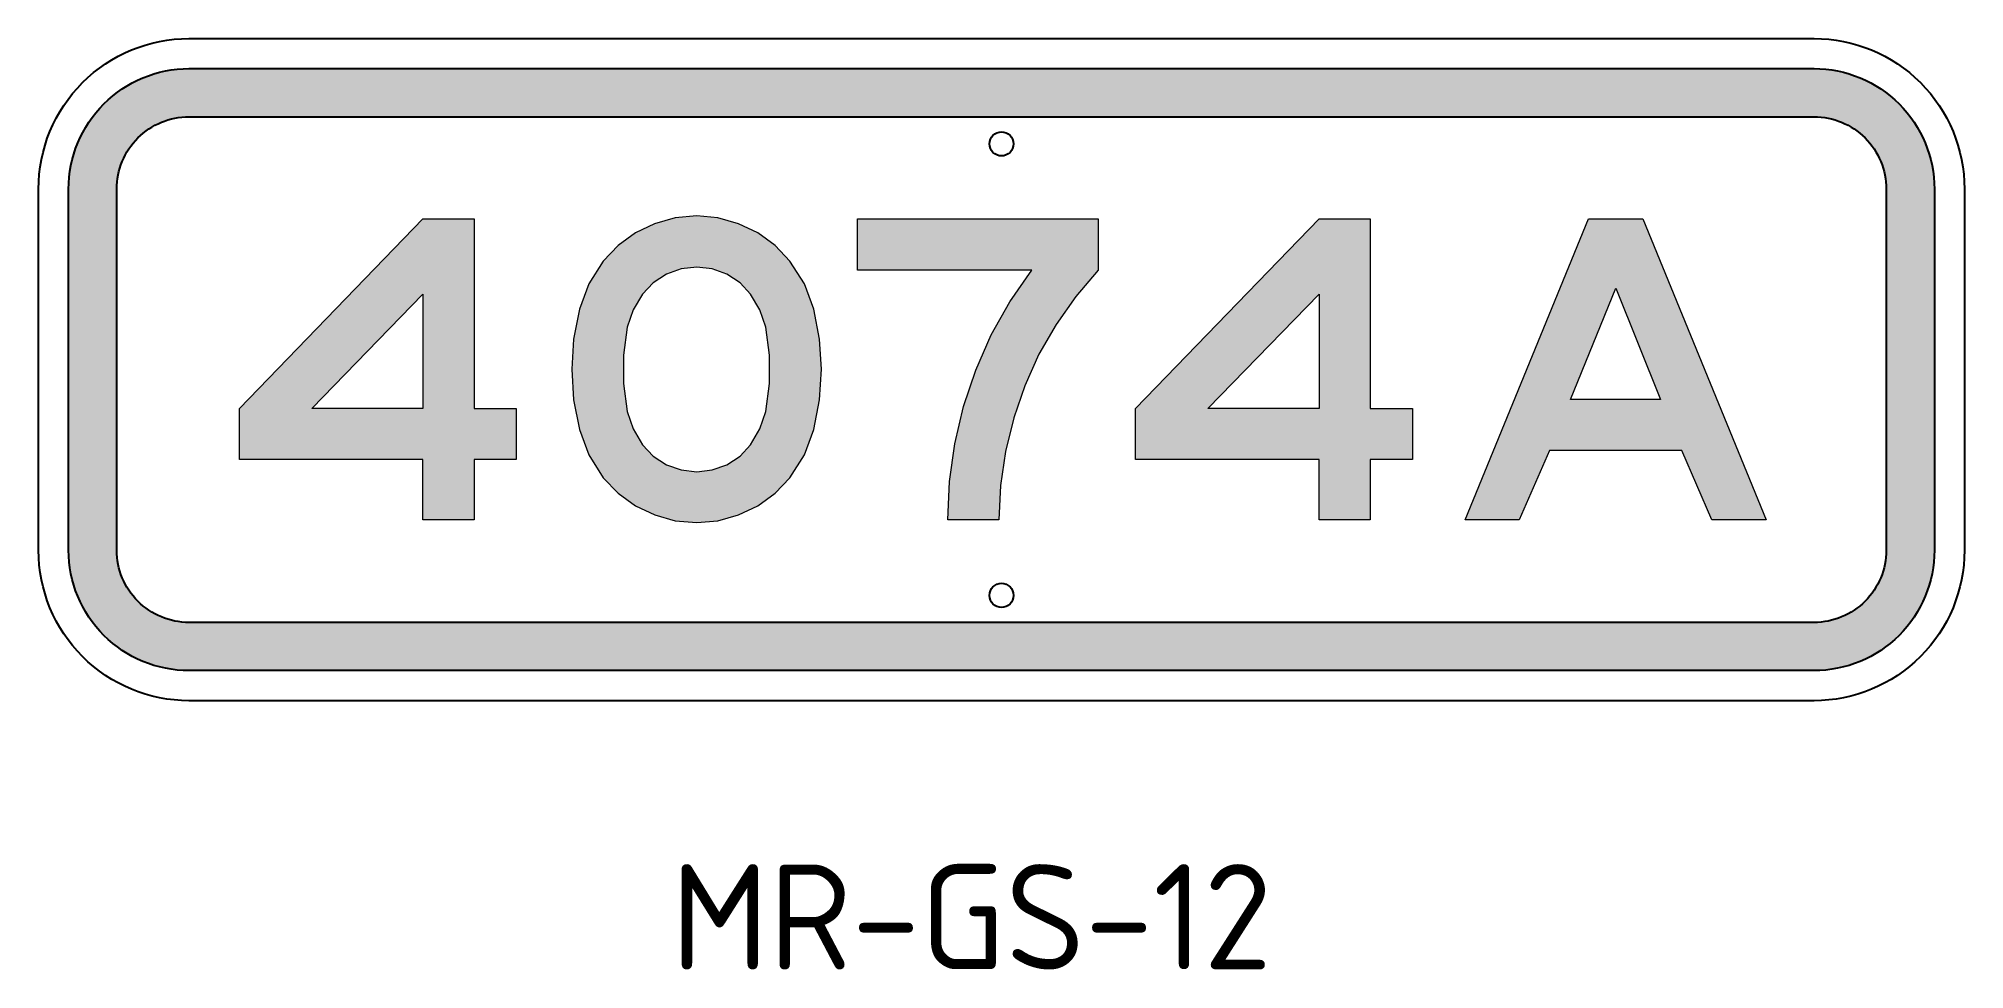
# Model space of a CAD drawing. Header units: millimetres. Extents: x 85 to 149, y 134 to 395.
# Drawn here: x 84.9 to 148.9, y 133.6 to 164.5 of the extents above; entities outside this region: 1.
import ezdxf

# ---------------------------------------------------------------- set-up
doc = ezdxf.new("R2010")
doc.units = ezdxf.units.MM
for name, color, linetype in [('DIMENSION', 1, 'Continuous'), ('L25', 1, 'Continuous'), ('L35', 3, 'Continuous')]:
    doc.layers.add(name, color=color, linetype=linetype)
doc.styles.add('ISO', font='iso3098b.shx')

msp = doc.modelspace()

# ---------------------------------------------------------------- hatches: boundary and pattern name
at = {"layer": 'L25'}
h = msp.add_hatch(color=256, dxfattribs=at)
edge = h.paths.add_edge_path(flags=16)
edge.add_line((87.544, 147.541), (87.544, 159.541))
edge.add_arc((89.944, 159.541), 2.4, 90, 180, ccw=False)
edge.add_line((89.944, 161.941), (143.944, 161.941))
edge.add_arc((143.944, 159.541), 2.4, 0, 90, ccw=False)
edge.add_line((146.344, 159.541), (146.344, 147.541))
edge.add_arc((143.944, 147.541), 2.4, -90, 0, ccw=False)
edge.add_line((143.944, 145.141), (89.944, 145.141))
edge.add_arc((89.944, 147.541), 2.4, 180, 270, ccw=False)
edge = h.paths.add_edge_path()
edge.add_line((85.944, 147.541), (85.944, 159.541))
edge.add_arc((89.944, 159.541), 4, 90, 180, ccw=False)
edge.add_line((89.944, 163.541), (143.944, 163.541))
edge.add_arc((143.944, 159.541), 4, 0, 90, ccw=False)
edge.add_line((147.944, 159.541), (147.944, 147.541))
edge.add_arc((143.944, 147.541), 4, -90, 0, ccw=False)
edge.add_line((143.944, 143.541), (89.944, 143.541))
edge.add_arc((89.944, 147.541), 4, 180, 270, ccw=False)
h = msp.add_hatch(color=256, dxfattribs=at)
h.paths.add_polyline_path([(117.956, 156.846), (112.155, 156.846), (112.155, 158.548), (120.152, 158.548), (120.152, 156.846), (119.414, 155.974), (118.76, 155.044), (118.19, 154.055), (117.721, 153.007), (117.352, 151.934), (117.076, 150.819), (116.916, 149.687), (116.858, 148.547), (115.156, 148.547), (115.215, 149.821), (115.391, 151.079), (115.684, 152.319), (116.086, 153.526), (116.606, 154.692), (117.226, 155.798)])
h.paths.add_polyline_path([(108.609, 151.045), (108.919, 151.573), (109.112, 152.152), (109.238, 153.082), (109.238, 154.021), (109.112, 154.952), (108.919, 155.53), (108.609, 156.05), (108.257, 156.427), (107.821, 156.712), (107.326, 156.888), (106.815, 156.947), (106.295, 156.888), (105.809, 156.712), (105.373, 156.427), (105.013, 156.05), (104.702, 155.53), (104.51, 154.952), (104.384, 154.021), (104.384, 153.082), (104.51, 152.152), (104.702, 151.573), (105.013, 151.045), (105.373, 150.668), (105.809, 150.383), (106.295, 150.207), (106.815, 150.148), (107.326, 150.207), (107.821, 150.383), (108.257, 150.668)], flags=16)
h.paths.add_polyline_path([(109.908, 149.947), (110.394, 150.71), (110.713, 151.548), (110.897, 152.537), (110.964, 153.552), (110.897, 154.558), (110.713, 155.547), (110.394, 156.393), (109.908, 157.148), (109.422, 157.668), (108.844, 158.087), (108.206, 158.389), (107.519, 158.581), (106.815, 158.648), (106.102, 158.581), (105.415, 158.389), (104.778, 158.087), (104.208, 157.668), (103.713, 157.148), (103.235, 156.393), (102.917, 155.547), (102.724, 154.558), (102.665, 153.552), (102.724, 152.537), (102.917, 151.548), (103.235, 150.71), (103.713, 149.947), (104.208, 149.436), (104.778, 149.016), (105.423, 148.715), (106.102, 148.522), (106.815, 148.463), (107.519, 148.522), (108.206, 148.715), (108.844, 149.016), (109.422, 149.436)])
h.paths.add_polyline_path([(94.023, 152.252), (97.72, 156.05), (97.72, 152.252)], flags=16)
h.paths.add_polyline_path([(91.625, 152.252), (97.72, 158.548), (99.421, 158.548), (99.421, 152.252), (100.821, 152.252), (100.821, 150.551), (99.421, 150.551), (99.421, 148.547), (97.72, 148.547), (97.72, 150.551), (91.625, 150.551)])
h.paths.add_polyline_path([(123.799, 152.252), (127.495, 156.05), (127.495, 152.252)], flags=17)
h.paths.add_polyline_path([(121.401, 152.252), (127.495, 158.548), (129.197, 158.548), (129.197, 152.252), (130.597, 152.252), (130.597, 150.551), (129.197, 150.551), (129.197, 148.547), (127.495, 148.547), (127.495, 150.551), (121.401, 150.551)])
h.paths.add_polyline_path([(137.354, 156.251), (138.846, 152.546), (135.853, 152.546)], flags=16)
h.paths.add_polyline_path([(132.357, 148.547), (136.448, 158.548), (138.251, 158.548), (142.35, 148.547), (140.547, 148.547), (139.55, 150.852), (135.149, 150.852), (134.151, 148.547)])

# ---------------------------------------------------------------- linework, layer by layer
for points in [[(85.944, 147.541), (85.944, 159.541, -0.414214), (89.944, 163.541), (143.944, 163.541, -0.414214), (147.944, 159.541), (147.944, 147.541, -0.414214), (143.944, 143.541), (89.944, 143.541, -0.414214)], [(87.544, 147.541), (87.544, 159.541, -0.414214), (89.944, 161.941), (143.944, 161.941, -0.414214), (146.344, 159.541), (146.344, 147.541, -0.414214), (143.944, 145.141), (89.944, 145.141, -0.414214)]]:
    msp.add_lwpolyline(points, format="xyb", close=True, dxfattribs=at)
at = {"layer": 'L25', "lineweight": 0}
for points in [[(91.625, 152.252), (97.72, 158.548), (99.421, 158.548), (99.421, 152.252), (100.821, 152.252), (100.821, 150.551), (99.421, 150.551), (99.421, 148.547), (97.72, 148.547), (97.72, 150.551), (91.625, 150.551), (91.625, 152.252)], [(109.908, 149.947), (110.394, 150.71), (110.713, 151.548), (110.897, 152.537), (110.964, 153.552), (110.897, 154.558), (110.713, 155.547), (110.394, 156.393), (109.908, 157.148), (109.422, 157.668), (108.844, 158.087), (108.206, 158.389), (107.519, 158.581), (106.815, 158.648), (106.102, 158.581), (105.415, 158.389), (104.778, 158.087), (104.208, 157.668), (103.713, 157.148), (103.235, 156.393), (102.917, 155.547), (102.724, 154.558), (102.665, 153.552), (102.724, 152.537), (102.917, 151.548), (103.235, 150.71), (103.713, 149.947), (104.208, 149.436), (104.778, 149.016), (105.423, 148.715), (106.102, 148.522), (106.815, 148.463), (107.519, 148.522), (108.206, 148.715), (108.844, 149.016), (109.422, 149.436)], [(117.956, 156.846), (112.155, 156.846), (112.155, 158.548), (120.152, 158.548), (120.152, 156.846), (119.414, 155.974), (118.76, 155.044), (118.19, 154.055), (117.721, 153.007), (117.352, 151.934), (117.076, 150.819), (116.916, 149.687), (116.858, 148.547), (115.156, 148.547), (115.215, 149.821), (115.391, 151.079), (115.684, 152.319), (116.086, 153.526), (116.606, 154.692), (117.226, 155.798)], [(121.401, 152.252), (127.495, 158.548), (129.197, 158.548), (129.197, 152.252), (130.597, 152.252), (130.597, 150.551), (129.197, 150.551), (129.197, 148.547), (127.495, 148.547), (127.495, 150.551), (121.401, 150.551), (121.401, 152.252)], [(132.357, 148.547), (136.448, 158.548), (138.251, 158.548), (142.35, 148.547), (140.547, 148.547), (139.55, 150.852), (135.149, 150.852), (134.151, 148.547), (132.357, 148.547)], [(108.609, 151.045), (108.919, 151.573), (109.112, 152.152), (109.238, 153.082), (109.238, 154.021), (109.112, 154.952), (108.919, 155.53), (108.609, 156.05), (108.257, 156.427), (107.821, 156.712), (107.326, 156.888), (106.815, 156.947), (106.295, 156.888), (105.809, 156.712), (105.373, 156.427), (105.013, 156.05), (104.702, 155.53), (104.51, 154.952), (104.384, 154.021), (104.384, 153.082), (104.51, 152.152), (104.702, 151.573), (105.013, 151.045), (105.373, 150.668), (105.809, 150.383), (106.295, 150.207), (106.815, 150.148), (107.326, 150.207), (107.821, 150.383), (108.257, 150.668)], [(137.354, 156.251), (138.846, 152.546), (135.853, 152.546), (137.354, 156.251)], [(94.023, 152.252), (97.72, 156.05), (97.72, 152.252), (94.023, 152.252)], [(123.799, 152.252), (127.495, 156.05), (127.495, 152.252), (123.799, 152.252)]]:
    msp.add_lwpolyline(points, close=True, dxfattribs=at)
at = {"layer": 'L25'}
for centre in [(116.944, 161.041), (116.944, 146.041)]:
    msp.add_circle(centre, 0.4, dxfattribs=at)
at = {"layer": 'L35'}
msp.add_lwpolyline([(84.944, 147.541), (84.944, 159.541, -0.414214), (89.944, 164.541), (143.944, 164.541, -0.414214), (148.944, 159.541), (148.944, 147.541, -0.414214), (143.944, 142.541), (89.944, 142.541, -0.414214)], format="xyb", close=True, dxfattribs=at)

# ---------------------------------------------------------------- texts
at = {"layer": 'DIMENSION', "color": 3, "insert": (128.49, 394.897), "char_height": 3.5, "width": 1.48172, "attachment_point": 1, "style": 'ISO'}
msp.add_mtext('\\A1;', dxfattribs=at)
at = {"layer": 'L25', "insert": (105.955, 137.111), "char_height": 3.5, "width": 34.51537, "attachment_point": 1, "style": 'ISO'}
msp.add_mtext('MR-GS-12', dxfattribs=at)

doc.saveas('drawing.dxf')
